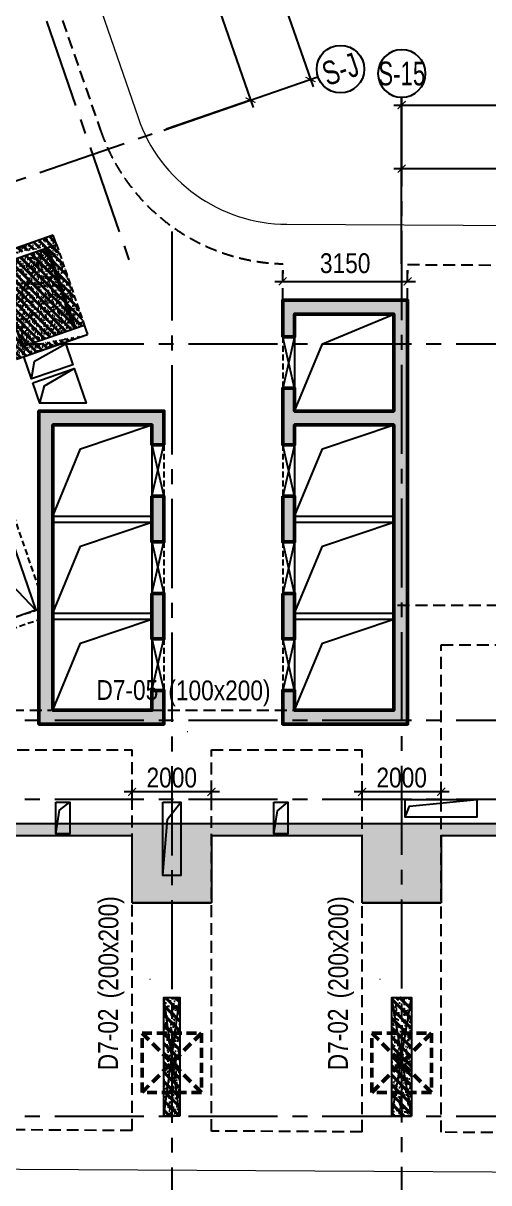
# Model space of a CAD drawing. Header units: millimetres. Extents: x -340714 to 2967022, y -655653 to 62.
# Drawn here: x 1763320 to 1775068, y -337006 to -307735 of the extents above; entities that cross this region are included whole.
import ezdxf
from ezdxf.enums import TextEntityAlignment as Align

# ---------------------------------------------------------------- set-up
doc = ezdxf.new("R2010")
doc.units = ezdxf.units.MM
doc.header["$LTSCALE"] = 100
doc.header["$PDMODE"] = 32
doc.header["$PDSIZE"] = 2.5
for name, pattern in [('CENTER2', [1.125, 0.75, -0.125, 0.125, -0.125]), ('DASHED', [4.5, 3, -1.5]), ('HIDDEN', [0.375, 0.25, -0.125])]:
    doc.linetypes.add(name, pattern=pattern)
for name, color, linetype in [('ccu11-Khuat', 9, 'DASHED'), ('ccu11-Manh', 8, 'Continuous'), ('ccu11-Thay', 7, 'Continuous'), ('ccu12-Manh', 8, 'Continuous'), ('ccu12-Text', 31, 'Continuous'), ('ccu12-Truc', 13, 'CENTER2'), ('KC2-DIM', 251, 'Continuous'), ('KT-Dim', 8, 'Continuous'), ('KT-Hatch', 251, 'Continuous'), ('ST_MBDV Cot vach 220805$0$AUDIT_I_220805193045-5', 6, 'Continuous'), ('xref.asix of  podium$0$xref.asix of  podium$0$Xref_ST_MBDV Cot vach 30.7.2022$0$KT-Net cot vach', 6, 'Continuous'), ('Xref_ST_MBDV Cot vach 30.7.2022$0$KT-Net cot vach', 6, 'Continuous'), ('Xref_ST_MBDV Cot vach 30.7.2022|Xref_ST_MBDV Cot vach 30.7.2022|Xref_ST_MBDV Cot vach 30.7.2022|Xref_ST_MBDV Cot vach 30.7.2022|A-GRID-SYM', 50, 'Continuous')]:
    doc.layers.add(name, color=color, linetype=linetype)
for name, color, linetype, lineweight in [('ccu12-Tencaukien', 9, 'Continuous', 15), ('KT-Net cot vach', 6, 'Continuous', 50), ('ST_MBDV Cot vach 220805$0$Xref_ST_MBDV Cot vach 30.7.2022$0$KT-Net cot vach', 6, 'Continuous', 50), ('TNG hungdh1', 3, 'Continuous', 13)]:
    doc.layers.add(name, color=color, linetype=linetype, lineweight=lineweight)
doc.styles.add('Arial Narrow', font='ARIALN.TTF')
doc.styles.add('HBA-Text', font='GOTHIC.TTF')
doc.dimstyles.new('ccu12-200', dxfattribs={"dimscale": 200, "dimtxt": 2.5, "dimasz": 1, "dimexe": 1, "dimexo": 2, "dimgap": 1, "dimtad": 1, "dimdec": 0, "dimrnd": 5, "dimdsep": 46, "dimtxsty": 'Arial Narrow', "dimblk": 'ARCHTICK', "dimcen": -1, "dimdle": 1, "dimclrd": 256, "dimclre": 256, "dimclrt": 3, "dimadec": 0, "dimazin": 2, "dimtfac": 0.1, "dimtdec": 0, "dimtmove": 0, "dimatfit": 1, "dimldrblk": 'ARCHTICK', "dimfxl": 1, "dimtvp": 0.833333, "dimtolj": 1, "dimtzin": 12, "dimarcsym": 0})
doc.dimstyles.new('CCU_1-300', dxfattribs={"dimscale": 200, "dimtxt": 2.5, "dimasz": 1, "dimexe": 1, "dimexo": 2, "dimgap": 0.5, "dimtad": 1, "dimdec": 0, "dimrnd": 5, "dimdsep": 46, "dimtxsty": 'Arial Narrow', "dimblk": 'ARCHTICK', "dimcen": -1, "dimdle": 1, "dimclrd": 256, "dimclre": 256, "dimclrt": 3, "dimadec": 0, "dimazin": 2, "dimtfac": 0.1, "dimtdec": 0, "dimtix": 1, "dimtmove": 2, "dimatfit": 1, "dimfxl": 1, "dimtvp": 0.833333, "dimtolj": 1, "dimtzin": 12, "dimarcsym": 0})

# ---------------------------------------------------------------- blocks, each defined once
blk = doc.blocks.new('_ARCHTICK')
at = {"color": 0, "linetype": 'ByBlock', "const_width": 0.15}
blk.add_lwpolyline([(-0.5, -0.5), (0.5, 0.5)], dxfattribs=at)
blk = doc.blocks.new('*D1054')
at = {"layer": 'Defpoints', "color": 0, "transparency": 16777216}
for p in [(373326, -61952, 0), (377787, -66548), (375218, -67435, 0)]:
    blk.add_point(p, dxfattribs=at)
at = {"layer": 'KT-Dim', "lineweight": -2, "transparency": 16777216}
for p, q in [((375829, -60876), (377853, -66737)), ((373704, -61822), (376084, -61000)), ((375596, -67304), (377976, -66483))]:
    blk.add_line(p, q, dxfattribs=at)
at = {"layer": 'KT-Dim', "lineweight": -2, "transparency": 16777216, "xscale": 200, "yscale": 200, "zscale": 200}
for p, rotation in [((375894, -61065), 109.0471074728855), ((377787, -66548), 289.0471074728856)]:
    blk.add_blockref('_ARCHTICK', p, dxfattribs=dict(at, rotation=rotation))
at = {"layer": 'KT-Dim', "color": 3, "transparency": 16777216, "insert": (377271, -63658), "char_height": 500, "attachment_point": 5, "rotation": 289.0471, "style": 'Arial Narrow'}
blk.add_mtext('\\A1;5800', dxfattribs=at)
blk = doc.blocks.new('GRID-SYM-flat-91')
at = {"layer": 'Xref_ST_MBDV Cot vach 30.7.2022|Xref_ST_MBDV Cot vach 30.7.2022|Xref_ST_MBDV Cot vach 30.7.2022|Xref_ST_MBDV Cot vach 30.7.2022|A-GRID-SYM'}
blk.add_circle((0, 0, 0), 900, dxfattribs=at)
at = {"layer": 'Xref_ST_MBDV Cot vach 30.7.2022|Xref_ST_MBDV Cot vach 30.7.2022|Xref_ST_MBDV Cot vach 30.7.2022|Xref_ST_MBDV Cot vach 30.7.2022|A-GRID-SYM', "style": 'HBA-Text'}
blk.add_attdef('GRID', text='', height=900, rotation=19.0471, dxfattribs=at).set_placement((0, 0, 0), align=Align.MIDDLE_CENTER)
blk = doc.blocks.new('*D1030')
at = {"layer": 'Defpoints', "color": 0, "transparency": 16777216}
for p in [(366647, -37704, 0), (379300, -66026), (376730, -66913, 0)]:
    blk.add_point(p, dxfattribs=at)
at = {"layer": 'KT-Dim', "lineweight": -2, "transparency": 16777216}
for p, q in [((367025, -37574), (369405, -36752)), ((369150, -36628), (379365, -66215)), ((377108, -66782), (379489, -65960))]:
    blk.add_line(p, q, dxfattribs=at)
at = {"layer": 'KT-Dim', "lineweight": -2, "transparency": 16777216, "xscale": 200, "yscale": 200, "zscale": 200}
for p, rotation in [((369216, -36817), 109.0471074728855), ((379300, -66026), 289.0471074728856)]:
    blk.add_blockref('_ARCHTICK', p, dxfattribs=dict(at, rotation=rotation))
at = {"layer": 'KT-Dim', "color": 3, "transparency": 16777216, "insert": (374688, -51273), "char_height": 500, "attachment_point": 5, "rotation": 289.0471, "style": 'Arial Narrow'}
blk.add_mtext('\\A1;30900', dxfattribs=at)
blk = doc.blocks.new('*D1032')
at = {"layer": 'Defpoints', "color": 0, "transparency": 16777216}
for p in [(390299, -68275), (381599, -71082, 0), (390299, -71118, 0)]:
    blk.add_point(p, dxfattribs=at)
at = {"layer": 'KT-Dim', "lineweight": -2, "transparency": 16777216}
for p, q in [((381599, -70682), (381599, -68075)), ((390299, -70718), (390299, -68075)), ((381399, -68275), (390499, -68275))]:
    blk.add_line(p, q, dxfattribs=at)
at = {"layer": 'KT-Dim', "lineweight": -2, "transparency": 16777216, "xscale": 200, "yscale": 200, "zscale": 200, "rotation": 180}
blk.add_blockref('_ARCHTICK', (381599, -68275), dxfattribs=at)
at = {"layer": 'KT-Dim', "lineweight": -2, "transparency": 16777216, "xscale": 200, "yscale": 200, "zscale": 200}
blk.add_blockref('_ARCHTICK', (390299, -68275), dxfattribs=at)
at = {"layer": 'KT-Dim', "color": 3, "transparency": 16777216, "insert": (385949, -67819), "char_height": 500, "attachment_point": 5, "style": 'Arial Narrow'}
blk.add_mtext('\\A1;8700', dxfattribs=at)
blk = doc.blocks.new('*D1036')
at = {"layer": 'Defpoints', "color": 0, "transparency": 16777216}
for p in [(409199, -66675), (381599, -70845), (409199, -70845)]:
    blk.add_point(p, dxfattribs=at)
at = {"layer": 'KT-Dim', "lineweight": -2, "transparency": 16777216}
for p, q in [((381399, -66675), (409399, -66675)), ((381599, -70445), (381599, -66475)), ((409199, -70445), (409199, -66475))]:
    blk.add_line(p, q, dxfattribs=at)
at = {"layer": 'KT-Dim', "lineweight": -2, "transparency": 16777216, "xscale": 200, "yscale": 200, "zscale": 200, "rotation": 180}
blk.add_blockref('_ARCHTICK', (381599, -66675), dxfattribs=at)
at = {"layer": 'KT-Dim', "lineweight": -2, "transparency": 16777216, "xscale": 200, "yscale": 200, "zscale": 200}
blk.add_blockref('_ARCHTICK', (409199, -66675), dxfattribs=at)
at = {"layer": 'KT-Dim', "color": 3, "transparency": 16777216, "insert": (395399, -66219), "char_height": 500, "attachment_point": 5, "style": 'Arial Narrow'}
blk.add_mtext('\\A1;27600', dxfattribs=at)
blk = doc.blocks.new('GRID-SYM-flat-73')
at = {"layer": 'Xref_ST_MBDV Cot vach 30.7.2022|Xref_ST_MBDV Cot vach 30.7.2022|Xref_ST_MBDV Cot vach 30.7.2022|Xref_ST_MBDV Cot vach 30.7.2022|A-GRID-SYM'}
blk.add_circle((0, 0, 0), 900, dxfattribs=at)
at = {"layer": 'Xref_ST_MBDV Cot vach 30.7.2022|Xref_ST_MBDV Cot vach 30.7.2022|Xref_ST_MBDV Cot vach 30.7.2022|Xref_ST_MBDV Cot vach 30.7.2022|A-GRID-SYM', "style": 'HBA-Text'}
blk.add_attdef('GRID', text='', height=900, rotation=359.6303, dxfattribs=at).set_placement((0, 0, 0), align=Align.MIDDLE_CENTER)
blk = doc.blocks.new('*U653')
h = blk.add_hatch()
h.set_pattern_fill('VATLIEU04', color=250, scale=40, style=0, pattern_type=2)
h.set_pattern_definition([(50, (-550, 3050), (286.904, -25.101), [30, -330]), (355, (-550, 3050), (-55.5, 300.877), [24, -264]), (100.451, (-526.1, 3047.9), (231.404, 275.776), [25.496, -280.457]), (46.184, (-550, 3130), (426.896, -66.208), [45, -495]), (96.636, (-514.43, 3124.5), (373.865, 389.647), [38.244, -420.685]), (351.184, (-550, 3130), (373.865, 389.65), [36, -396]), (21, (-510, 3110), (238.763, -161.048), [30, -330]), (326, (-510, 3110), (97.326, 290.06), [24, -264]), (71.451, (-490.1, 3096.58), (336.09, 129.012), [25.496, -280.457]), (37.5, (-550, 3050), (4.864, 133.1575), [0, -260.8, 0, -268, 0, -265]), (7.5, (-550, 3050), (105.228, 157.7647), [0, -152.8, 0, -254.8, 0, -101]), (327.5, (-639.2, 3050), (213.529, -9.022), [0, -100, 0, -312, 0, -414]), (317.5, (-679.2, 3050), (233.274, 40.042), [0, -130, 0, -207.2, 0, -294]), (45, (-550, 3050), (-120.208, 120.208), []), (45, (-550, 3099), (-120.208, 120.208), [])])
h.paths.add_polyline_path([(-475, -475), (-75, -475), (-75, 2525), (-475, 2525)])
at = {"color": 6, "ltscale": 0.25}
blk.add_lwpolyline([(-475, -475), (-75, -475), (-75, 2525), (-475, 2525)], close=True, dxfattribs=at)
at = {"layer": 'Defpoints', "linetype": 'ByBlock', "ltscale": 30}
for p, q in [((-75, -475), (-475, 2525)), ((-475, -475), (-75, 2525))]:
    blk.add_line(p, q, dxfattribs=at)
blk = doc.blocks.new('*U650')
h = blk.add_hatch()
h.set_pattern_fill('VATLIEU04', color=250, scale=40, style=0, pattern_type=2)
h.set_pattern_definition([(50, (-450, 3050), (286.904, -25.101), [30, -330]), (355, (-450, 3050), (-55.5, 300.877), [24, -264]), (100.451, (-426.1, 3047.9), (231.404, 275.776), [25.496, -280.457]), (46.184, (-450, 3130), (426.896, -66.208), [45, -495]), (96.636, (-414.43, 3124.5), (373.865, 389.647), [38.244, -420.685]), (351.184, (-450, 3130), (373.865, 389.65), [36, -396]), (21, (-410, 3110), (238.763, -161.048), [30, -330]), (326, (-410, 3110), (97.326, 290.06), [24, -264]), (71.451, (-390.1, 3096.58), (336.09, 129.012), [25.496, -280.457]), (37.5, (-450, 3050), (4.864, 133.1575), [0, -260.8, 0, -268, 0, -265]), (7.5, (-450, 3050), (105.228, 157.7647), [0, -152.8, 0, -254.8, 0, -101]), (327.5, (-539.2, 3050), (213.529, -9.022), [0, -100, 0, -312, 0, -414]), (317.5, (-579.2, 3050), (233.274, 40.042), [0, -130, 0, -207.2, 0, -294]), (45, (-450, 3050), (-120.208, 120.208), []), (45, (-450, 3099), (-120.208, 120.208), [])])
h.paths.add_polyline_path([(-475, -475), (25, -475), (25, 2525), (-475, 2525)])
at = {"color": 6, "ltscale": 0.25}
blk.add_lwpolyline([(-475, -475), (25, -475), (25, 2525), (-475, 2525)], close=True, dxfattribs=at)
at = {"layer": 'Defpoints', "linetype": 'ByBlock', "ltscale": 30}
for p, q in [((25, -475), (-475, 2525)), ((-475, -475), (25, 2525))]:
    blk.add_line(p, q, dxfattribs=at)
blk = doc.blocks.new('MBCOTVACH-T7-PN')
at = {"layer": 'ST_MBDV Cot vach 220805$0$AUDIT_I_220805193045-5', "linetype": 'ByBlock', "xscale": -1, "rotation": 359.9999999999985}
for name, p in [('*U653', (66562, -34101, 0)), ('*U650', (72412, -34101, 0))]:
    blk.add_blockref(name, p, dxfattribs=at)
blk = doc.blocks.new('*U707')
at = {"layer": 'ccu12-Tencaukien', "color": 8, "ltscale": 10000}
blk.add_line((361, -155), (354, -155), dxfattribs=at)
at = {"layer": 'ccu12-Text', "color": 2, "style": 'Arial Narrow', "width": 0.8}
blk.add_attdef('SH', text='', height=300, dxfattribs=at).set_placement((276, 6), align=Align.BOTTOM_RIGHT)
at = {"layer": 'ccu12-Text', "color": 31, "style": 'Arial Narrow', "width": 0.8}
for tag, p in [('(', (508, -75)), ('KT', (633, -75)), (')', (963, -75))]:
    blk.add_attdef(tag, text='', height=250, dxfattribs=at).set_placement(p, align=Align.BOTTOM_LEFT)
blk = doc.blocks.new('*U708')
at = {"layer": 'ccu12-Tencaukien', "color": 8, "ltscale": 10000}
blk.add_line((361, -155), (354, -155), dxfattribs=at)
at = {"layer": 'ccu12-Text', "color": 2, "style": 'Arial Narrow', "width": 0.8}
blk.add_attdef('SH', text='', height=300, dxfattribs=at).set_placement((276, 6), align=Align.BOTTOM_RIGHT)
at = {"layer": 'ccu12-Text', "color": 31, "style": 'Arial Narrow', "width": 0.8}
for tag, p in [('(', (508, -75)), ('KT', (633, -75)), (')', (963, -75))]:
    blk.add_attdef(tag, text='', height=250, dxfattribs=at).set_placement(p, align=Align.BOTTOM_LEFT)
blk = doc.blocks.new('*U711')
at = {"layer": 'ccu12-Tencaukien', "color": 8, "ltscale": 10000}
blk.add_line((361, -155), (354, -155), dxfattribs=at)
at = {"layer": 'ccu12-Text', "color": 2, "style": 'Arial Narrow', "width": 0.8}
blk.add_attdef('SH', text='', height=300, dxfattribs=at).set_placement((276, 6), align=Align.BOTTOM_RIGHT)
at = {"layer": 'ccu12-Text', "color": 31, "style": 'Arial Narrow', "width": 0.8}
for tag, p in [('(', (508, -75)), ('KT', (633, -75)), (')', (963, -75))]:
    blk.add_attdef(tag, text='', height=250, dxfattribs=at).set_placement(p, align=Align.BOTTOM_LEFT)
blk = doc.blocks.new('MBKC-T7-PN-1')
at = {"layer": 'ccu11-Khuat', "ltscale": 0.5}
for p, q in [((63486.8, -21253.3), (61640.2, -15904.7)), ((58873.7, -23366.1), (63486.8, -21773.4)), ((58955.3, -23602.4), (63486.8, -22037.9))]:
    blk.add_line(p, q, dxfattribs=at)
at = {"layer": 'ccu11-Khuat', "color": 4}
for p, q in [((72535.2, -21676.6), (80336.8, -21676.6)), ((73636.8, -34981.8), (73636.8, -22676.6)), ((73636.8, -22676.6), (80336.8, -22676.6)), ((59205.4, -24326.6), (63786.8, -24326.6)), ((66286.8, -24326.6), (69986.8, -24326.6)), ((62036.8, -25326.6), (65836.8, -25326.6)), ((65836.8, -34937.6), (65836.8, -25326.6)), ((67836.8, -25326.6), (71636.8, -25326.6)), ((67836.8, -34948.9), (67836.8, -25326.6)), ((71636.8, -34970.5), (71636.8, -25326.6)), ((65836.8, -34937.6), (62036.8, -34916)), ((71636.8, -34970.5), (67836.8, -34948.9)), ((80336.8, -35019.9), (73636.8, -34981.8))]:
    blk.add_line(p, q, dxfattribs=at)
blk.add_lwpolyline([(53913.1, -8997.9), (63637.4, -5640.2), (65040.6, -9695.8, 0.3125945), (69636.8, -13059.2, 0.3125945)], format="xyb", dxfattribs=at)
for points in [[(69636.8, -13976.6), (69636.8, -13059.2)], [(72786.8, -13078.1), (80336.8, -13120.9)], [(72786.8, -13976.6), (72786.8, -13078.1)], [(65836.8, -34937.6), (62036.8, -34916)], [(71636.8, -34970.5), (67836.8, -34948.9)]]:
    blk.add_lwpolyline(points, dxfattribs=at)
at = {"layer": 'ccu11-Thay'}
blk.add_lwpolyline([(60764.2, -22713.4), (58757.2, -16900.1), (61403.9, -15986.3), (63410.9, -21799.6)], close=True, dxfattribs=at)
at = {"layer": 'ccu12-Manh', "ltscale": 0.5}
blk.add_lwpolyline([(58757.2, -16900.1), (63410.9, -21799.6)], dxfattribs=at)
at = {"layer": 'TNG hungdh1'}
blk.add_lwpolyline([(30192.5, 12092.8, -0.1171193), (42412.4, 13531.4), (57798.8, 9101.6, -0.2840118), (60755, 5748.6), (65985.7, -9368.9, 0.3181295), (69743.1, -12060.8), (99390.1, -12228.7, -0.3265251), (102151.5, -14244.6), (105660.6, -29755.3, -0.4508632), (101746.7, -36141.3), (55535.1, -35879.2, -0.3332431), (50103.5, -32276.3), (45597.8, -19255.7, 0.3734654), (30668.6, -13100.8), (11293.4, -19805.5), (11293.4, -19805.5, -0.3703336), (6440.8, -17879.2), (-1057, -3542.9, -0.4584761), (1179.4, 2090.9), (30192.5, 12092.8)], format="xyb", dxfattribs=at)
blk = doc.blocks.new('*D794')
at = {"layer": 'Defpoints', "color": 0, "transparency": 16777216}
for p in [(1771869, -327137), (1771869, -327735), (1773869, -327735)]:
    blk.add_point(p, dxfattribs=at)
at = {"layer": 'KC2-DIM', "lineweight": -2, "transparency": 16777216}
for p, q in [((1771869, -327335), (1771869, -326937)), ((1773869, -327335), (1773869, -326937)), ((1774069, -327137), (1771669, -327137))]:
    blk.add_line(p, q, dxfattribs=at)
at = {"layer": 'KC2-DIM', "lineweight": -2, "transparency": 16777216, "xscale": 200, "yscale": 200, "zscale": 200, "rotation": 180}
blk.add_blockref('_ARCHTICK', (1771869, -327137), dxfattribs=at)
at = {"layer": 'KC2-DIM', "lineweight": -2, "transparency": 16777216, "xscale": 200, "yscale": 200, "zscale": 200}
blk.add_blockref('_ARCHTICK', (1773869, -327137), dxfattribs=at)
at = {"layer": 'KC2-DIM', "color": 3, "transparency": 16777216, "insert": (1772869, -326781), "char_height": 500, "attachment_point": 5, "style": 'Arial Narrow'}
blk.add_mtext('\\A1;2000', dxfattribs=at)
blk = doc.blocks.new('*D795')
at = {"layer": 'Defpoints', "color": 0, "transparency": 16777216}
for p in [(1766069, -327137), (1766069, -327735), (1768069, -327735)]:
    blk.add_point(p, dxfattribs=at)
at = {"layer": 'KC2-DIM', "lineweight": -2, "transparency": 16777216}
for p, q in [((1766069, -327335), (1766069, -326937)), ((1768069, -327335), (1768069, -326937)), ((1768269, -327137), (1765869, -327137))]:
    blk.add_line(p, q, dxfattribs=at)
at = {"layer": 'KC2-DIM', "lineweight": -2, "transparency": 16777216, "xscale": 200, "yscale": 200, "zscale": 200, "rotation": 180}
blk.add_blockref('_ARCHTICK', (1766069, -327137), dxfattribs=at)
at = {"layer": 'KC2-DIM', "lineweight": -2, "transparency": 16777216, "xscale": 200, "yscale": 200, "zscale": 200}
blk.add_blockref('_ARCHTICK', (1768069, -327137), dxfattribs=at)
at = {"layer": 'KC2-DIM', "color": 3, "transparency": 16777216, "insert": (1767069, -326781), "char_height": 500, "attachment_point": 5, "style": 'Arial Narrow'}
blk.add_mtext('\\A1;2000', dxfattribs=at)
blk = doc.blocks.new('LOI-B2-T1-PN')
at = {"layer": 'KT-Hatch'}
h = blk.add_hatch(dxfattribs=at)
h.set_pattern_fill('BTCT', color=256, scale=30)
h.set_pattern_definition([(50, (106559.85, -42147.03), (215.17805, -18.82564), [22.5, -247.5]), (355, (106559.85, -42147.03), (-41.6254, 225.6576), [18, -198]), (100.4514, (106577.79, -42148.6), (173.5528, 206.8319), [19.1221, -210.3426]), (46.1842, (106559.85, -42087.03), (320.1723, -49.6557), [33.75, -371.25]), (96.6356, (106586.54, -42091.17), (280.3988, 292.2354), [28.683, -315.514]), (351.1842, (106559.85, -42087.03), (280.3986, 292.2356), [27, -297]), (21, (106589.85, -42102.03), (179.0721, -120.78567), [22.5, -247.5]), (326, (106589.85, -42102.03), (72.9946, 217.545), [18, -198]), (71.4514, (106604.78, -42112.1), (252.0668, 96.75915), [19.1221, -210.3426]), (37.5, (106559.854, -42147.03), (3.64796, 99.86816), [0, -195.6, 0, -201, 0, -198.75]), (7.5, (106559.85, -42147.03), (78.92086, 118.32351), [0, -114.6, 0, -191.1, 0, -75.75]), (327.5, (106492.954, -42147.03), (160.14673, -6.76646), [0, -75, 0, -234, 0, -310.5]), (317.5, (106462.95, -42147.03), (174.95585, 30.0315), [0, -97.5, 0, -155.4, 0, -220.5]), (45, (106559.85, -42147.03), (-79.54951, 79.54951), []), (45, (106612.89, -42147.03), (-79.54951, 79.54951), [])])
h.paths.add_polyline_path([(69637, -22527), (69937, -22527), (69937, -21377), (69637, -21377)], flags=17)
h.paths.add_polyline_path([(69937, -18927), (69637, -18927), (69637, -20077), (69937, -20077)], flags=17)
h.paths.add_polyline_path([(69637, -17627), (69937, -17627), (69937, -17127), (72437, -17127), (72437, -24327), (69937, -24327), (69937, -23827), (69637, -23827), (69637, -24677), (72787, -24677), (72787, -13977), (69637, -13977), (69637, -14902), (69937, -14902), (69937, -14327), (72437, -14327), (72437, -16777), (69937, -16777), (69937, -16202), (69637, -16202)])
h.paths.add_polyline_path([(66337, -24327), (63837, -24327), (63837, -17127), (66337, -17127), (66337, -17627), (66637, -17627), (66637, -16777), (63487, -16777), (63487, -24677), (66637, -24677), (66637, -23827), (66337, -23827)])
h.paths.add_polyline_path([(66337, -22527), (66637, -22527), (66637, -21377), (66337, -21377)], flags=17)
h.paths.add_polyline_path([(66337, -20077), (66637, -20077), (66637, -18927), (66337, -18927)], flags=17)
at = {"ltscale": 0.5}
for points in [[(63837, -19427), (66337, -19427)], [(63837, -19577), (66337, -19577)], [(69937, -19427), (72437, -19427)], [(69937, -19577), (72437, -19577)], [(63837, -21877), (66337, -21877)], [(69937, -21877), (72437, -21877)], [(63837, -22027), (66337, -22027)], [(69937, -22027), (72437, -22027)]]:
    blk.add_lwpolyline(points, dxfattribs=at)
at = {"layer": 'ccu11-Khuat', "color": 6, "ltscale": 0.5}
for points in [[(69637, -14902), (69637, -16202)], [(66637, -17627), (66637, -18927)], [(69637, -17627), (69637, -18927)], [(66637, -20077), (66637, -21377)], [(69637, -20077), (69637, -21377)], [(66637, -22527), (66637, -23827)], [(69637, -22527), (69637, -23827)]]:
    blk.add_lwpolyline(points, dxfattribs=at)
at = {"layer": 'ccu11-Thay', "color": 6, "ltscale": 0.5}
for points in [[(69937, -14902), (69937, -16202)], [(66337, -17627), (66337, -18927)], [(69937, -17627), (69937, -18927)], [(66337, -20077), (66337, -21377)], [(69937, -20077), (69937, -21377)], [(66337, -22527), (66337, -23827)], [(69937, -22527), (69937, -23827)]]:
    blk.add_lwpolyline(points, dxfattribs=at)
at = {"layer": 'ccu12-Manh', "ltscale": 0.5}
for points in [[(69937, -16777), (70637, -15083), (72437, -14327)], [(63837, -19427), (64537, -17733), (66337, -17127)], [(69937, -19427), (70637, -17733), (72437, -17127)], [(63837, -21877), (64537, -20183), (66337, -19577)], [(69937, -21877), (70637, -20183), (72437, -19577)], [(63837, -24327), (64537, -22633), (66337, -22027)], [(69937, -24327), (70637, -22633), (72437, -22027)]]:
    blk.add_lwpolyline(points, dxfattribs=at)
at = {"layer": 'KC2-DIM', "ltscale": 0.5}
for points in [[(69937, -14902), (69637, -16202)], [(69937, -16202), (69637, -14902)], [(66337, -17627), (66637, -18927)], [(66337, -18927), (66637, -17627)], [(69937, -17627), (69637, -18927)], [(69937, -18927), (69637, -17627)], [(66337, -20077), (66637, -21377)], [(66337, -21377), (66637, -20077)], [(69937, -20077), (69637, -21377)], [(69937, -21377), (69637, -20077)], [(66337, -22527), (66637, -23827)], [(66337, -23827), (66637, -22527)], [(69937, -22527), (69637, -23827)], [(69937, -23827), (69637, -22527)]]:
    blk.add_lwpolyline(points, dxfattribs=at)
at = {"layer": 'ST_MBDV Cot vach 220805$0$Xref_ST_MBDV Cot vach 30.7.2022$0$KT-Net cot vach'}
for points in [[(69637, -14902), (69637, -13977), (72787, -13977), (72787, -24677), (69637, -24677), (69637, -23827), (69937, -23827), (69937, -24327), (72437, -24327), (72437, -17127), (69937, -17127), (69937, -17627), (69637, -17627), (69637, -16202), (69937, -16202), (69937, -16777), (72437, -16777), (72437, -14327), (69937, -14327), (69937, -14902)], [(66637, -17627), (66637, -16777), (63487, -16777), (63487, -24677), (66637, -24677), (66637, -23827), (66337, -23827), (66337, -24327), (63837, -24327), (63837, -17127), (66337, -17127), (66337, -17627)], [(69637, -18927), (69937, -18927), (69937, -20077), (69637, -20077)], [(69637, -21377), (69937, -21377), (69937, -22527), (69637, -22527)]]:
    blk.add_lwpolyline(points, close=True, dxfattribs=at)
at = {"layer": 'ST_MBDV Cot vach 220805$0$Xref_ST_MBDV Cot vach 30.7.2022$0$KT-Net cot vach', "color": 6}
for points in [[(66337, -18927), (66637, -18927), (66637, -20077), (66337, -20077)], [(66337, -21377), (66637, -21377), (66637, -22527), (66337, -22527)]]:
    blk.add_lwpolyline(points, close=True, dxfattribs=at)
blk = doc.blocks.new('LOIPHU-T7-TMAI-PN')
at = {"layer": 'xref.asix of  podium$0$xref.asix of  podium$0$Xref_ST_MBDV Cot vach 30.7.2022$0$KT-Net cot vach'}
h = blk.add_hatch(dxfattribs=at)
h.set_pattern_fill('1BETONG2-BOP', color=250, scale=30, style=0, pattern_type=2)
h.set_pattern_definition([(50, (116462.5, -202415.6), (215.17805, -18.82564), [22.5, -247.5]), (355, (116462.5, -202415.6), (-41.6254, 225.65764), [18, -198]), (100.4514, (116480.44, -202417.17), (173.55281, 206.83186), [19.12206, -210.34263]), (46.1842, (116462.5, -202355.6), (320.1723, -49.6557), [33.75, -371.25]), (96.6356, (116489.2, -202359.74), (280.3988, 292.23536), [28.6831, -315.5139]), (351.1842, (116462.5, -202355.6), (280.3986, 292.2356), [27, -297]), (21, (116492.5, -202370.6), (179.07212, -120.78567), [22.5, -247.5]), (226, (116492.5, -202370.6), (201.56464, -109.66194), [18, -198]), (71.4514, (116507.43, -202380.66), (252.06679, 96.75915), [19.12206, -210.34263]), (67.5, (116462.505, -202415.6), (-46.774855, 88.312339), [0, -195.6, 0, -201, 0, -198.75]), (4.5, (116462.5, -202415.6), (85.005277, 114.030957), [0, -114.6, 0, -191.1, 0, -75.75]), (327.5, (116395.605, -202415.6), (160.14673, -6.766462), [0, -75, 0, -234, 0, -310.5]), (317.5, (116365.6, -202415.6), (174.95585, 30.031495), [0, -97.5, 0, -155.4, 0, -220.5]), (315, (116462.5, -202415.6), (90.156115, 90.156115), []), (315, (116462.5, -202378.85), (90.156115, 90.156115), [])])
edge = h.paths.add_edge_path()
edge.add_line((361, 4437), (-1435, 3817))
edge.add_line((442, 4201), (-1117, 3663))
edge.add_line((-570, 1312), (-1437, 3822))
edge.add_line((-416, 1630), (-1117, 3663))
edge.add_line((-570, 1312), (1225, 1933))
edge.add_line((-416, 1630), (1144, 2169))
edge.add_line((1144, 2169), (1225, 1933))
edge.add_line((442, 4201), (361, 4437))
at = {"layer": 'Xref_ST_MBDV Cot vach 30.7.2022$0$KT-Net cot vach'}
h = blk.add_hatch(dxfattribs=at)
h.set_pattern_fill('1BETONG2-BOP', color=250, scale=30, style=0, pattern_type=2)
h.set_pattern_definition([(50, (116462.5, -202415.6), (215.17805, -18.82564), [22.5, -247.5]), (355, (116462.5, -202415.6), (-41.6254, 225.65764), [18, -198]), (100.4514, (116480.44, -202417.17), (173.55281, 206.83186), [19.12206, -210.34263]), (46.1842, (116462.5, -202355.6), (320.1723, -49.6557), [33.75, -371.25]), (96.6356, (116489.2, -202359.74), (280.3988, 292.23536), [28.6831, -315.5139]), (351.1842, (116462.5, -202355.6), (280.3986, 292.2356), [27, -297]), (21, (116492.5, -202370.6), (179.07212, -120.78567), [22.5, -247.5]), (226, (116492.5, -202370.6), (201.56464, -109.66194), [18, -198]), (71.4514, (116507.43, -202380.66), (252.06679, 96.75915), [19.12206, -210.34263]), (67.5, (116462.505, -202415.6), (-46.774855, 88.312339), [0, -195.6, 0, -201, 0, -198.75]), (4.5, (116462.5, -202415.6), (85.005277, 114.030957), [0, -114.6, 0, -191.1, 0, -75.75]), (327.5, (116395.605, -202415.6), (160.14673, -6.766462), [0, -75, 0, -234, 0, -310.5]), (317.5, (116365.6, -202415.6), (174.95585, 30.031495), [0, -97.5, 0, -155.4, 0, -220.5]), (315, (116462.5, -202415.6), (90.156115, 90.156115), []), (315, (116462.5, -202378.85), (90.156115, 90.156115), [])])
edge = h.paths.add_edge_path()
edge.add_line((361, 4437), (-1435, 3817))
edge.add_line((442, 4201), (-1117, 3663))
edge.add_line((-570, 1312), (-1437, 3822))
edge.add_line((-416, 1630), (-1117, 3663))
edge.add_line((-570, 1312), (1225, 1933))
edge.add_line((-416, 1630), (1144, 2169))
edge.add_line((1144, 2169), (1225, 1933))
edge.add_line((442, 4201), (361, 4437))
at = {"layer": 'ccu11-Khuat', "ltscale": 0.5, "elevation": 0}
blk.add_lwpolyline([(-416, 1630), (-416, 3047), (206, 4120)], dxfattribs=at)
at = {"layer": 'ccu11-Khuat', "color": 6, "ltscale": 0.5, "elevation": 0}
blk.add_lwpolyline([(442, 4201), (1144, 2169)], dxfattribs=at)
at = {"layer": 'ST_MBDV Cot vach 220805$0$Xref_ST_MBDV Cot vach 30.7.2022$0$KT-Net cot vach', "color": 6, "elevation": 0}
blk.add_lwpolyline([(206, 4120), (908, 2087)], dxfattribs=at)
at = {"layer": 'xref.asix of  podium$0$xref.asix of  podium$0$Xref_ST_MBDV Cot vach 30.7.2022$0$KT-Net cot vach'}
for p, q in [((361, 4437, 0), (-1435, 3817, 0)), ((442, 4201, 0), (361, 4437, 0)), ((-1117, 3663, 0), (442, 4201, 0)), ((-570, 1312, 0), (-1437, 3822, 0)), ((-416, 1630, 0), (-1117, 3663, 0)), ((-416, 1630, 0), (1144, 2169, 0)), ((1144, 2169, 0), (1225, 1933, 0)), ((-570, 1312, 0), (1225, 1933, 0))]:
    blk.add_line(p, q, dxfattribs=at)
at = {"layer": 'Xref_ST_MBDV Cot vach 30.7.2022$0$KT-Net cot vach'}
for p, q in [((361, 4437, 0), (-1435, 3817, 0)), ((442, 4201, 0), (361, 4437, 0)), ((442, 4201, 0), (361, 4437, 0)), ((-1117, 3663, 0), (442, 4201, 0)), ((-570, 1312, 0), (-1437, 3822, 0)), ((-416, 1630, 0), (-1117, 3663, 0)), ((-416, 1630, 0), (1144, 2169, 0)), ((1144, 2169, 0), (1225, 1933, 0)), ((1144, 2169, 0), (1225, 1933, 0)), ((-570, 1312, 0), (1225, 1933, 0))]:
    blk.add_line(p, q, dxfattribs=at)
blk = doc.blocks.new('*U1064')
at = {"color": 6, "linetype": 'HIDDEN', "ltscale": 10}
for p, q in [((1025, -1025), (-475, 475)), ((1025, 475), (-475, -1025))]:
    blk.add_line(p, q, dxfattribs=at)
blk.add_lwpolyline([(-475, 475), (1025, 475), (1025, -1025), (-475, -1025)], close=True, dxfattribs=at)
blk = doc.blocks.new('MBDV-COTVACH-T7-PN')
at = {"layer": 'KT-Net cot vach'}
for p in [(66562, -32952, 0), (72362, -32952, 0)]:
    blk.add_blockref('*U1064', p, dxfattribs=at)
blk = doc.blocks.new('*D1066')
at = {"layer": 'Defpoints', "color": 0, "ltscale": 0.5, "transparency": 16777216}
for p in [(1769869, -314370), (1773019, -314252), (1773019, -314370)]:
    blk.add_point(p, dxfattribs=at)
at = {"layer": 'KC2-DIM', "lineweight": -2, "ltscale": 0.5, "transparency": 16777216}
for p, q in [((1769869, -313970), (1769869, -314052)), ((1773019, -313970), (1773019, -314052)), ((1769669, -314252), (1773219, -314252))]:
    blk.add_line(p, q, dxfattribs=at)
at = {"layer": 'KC2-DIM', "lineweight": -2, "ltscale": 0.5, "transparency": 16777216, "xscale": 200, "yscale": 200, "zscale": 200, "rotation": 180}
blk.add_blockref('_ARCHTICK', (1769869, -314252), dxfattribs=at)
at = {"layer": 'KC2-DIM', "lineweight": -2, "ltscale": 0.5, "transparency": 16777216, "xscale": 200, "yscale": 200, "zscale": 200}
blk.add_blockref('_ARCHTICK', (1773019, -314252), dxfattribs=at)
at = {"layer": 'KC2-DIM', "color": 3, "ltscale": 0.5, "transparency": 16777216, "insert": (1771444, -313796), "char_height": 500, "attachment_point": 5, "style": 'Arial Narrow', "bg_fill": 3, "box_fill_scale": 1.1, "bg_fill_color": 256, "bg_fill_true_color": 13158600, "bg_fill_transparency": 0}
blk.add_mtext('\\A1;3150', dxfattribs=at)
blk = doc.blocks.new('LM-T8-MAI-PN')
at = {"layer": 'ccu11-Manh', "color": 1}
for points in [[(63301, -15966), (63372, -15520), (64158, -15077)], [(63512, -16577), (63622, -16139), (64374, -15702)], [(72722, -27027), (72833, -26751), (74537, -26577)], [(63912, -27447), (64005, -26853), (64262, -26647)], [(66612, -28497), (66733, -27077), (67062, -26647)], [(69412, -27447), (69506, -26863), (69762, -26647)]]:
    blk.add_lwpolyline(points, dxfattribs=at)
at = {"layer": 'ccu11-Thay', "color": 1}
for points in [[(63105, -15399), (64145, -15040), (64341, -15607), (63301, -15966), (63105, -15399)], [(63334, -16061), (64374, -15702), (64676, -16577), (63512, -16577), (63334, -16061)], [(72722, -26577), (74537, -26577), (74537, -27027), (72722, -27027), (72722, -26577)], [(66612, -26647), (67062, -26647), (67062, -28497), (66612, -28497), (66612, -26647)], [(69412, -26647), (69762, -26647), (69762, -27447), (69412, -27447), (69412, -26647)]]:
    blk.add_lwpolyline(points, dxfattribs=at)
blk.add_lwpolyline([(63912, -26647), (64262, -26647), (64262, -27447), (63912, -27447)], close=True, dxfattribs=at)
blk = doc.blocks.new('Grid-ST-flat-3')
at = {"layer": 'ccu12-Truc', "ltscale": 30}
for p, q in [((361622.2, -32650.9), (374729.9, -70616.8)), ((377787.3, -66547.8), (314639.5, -88349.4)), ((381599.4, -66474.8), (381599.4, -104409.6)), ((375799.4, -69862.9), (375799.4, -104409.6)), ((366096.2, -72696.3), (425824, -72696.3)), ((366096.2, -82196.3), (425824, -82196.3)), ((366096.2, -84196.3), (425824, -84196.3)), ((366096.2, -92196.3), (425824, -92196.3))]:
    blk.add_line(p, q, dxfattribs=at)
at = {"layer": 'KT-Dim'}
ref = blk.add_blockref('GRID-SYM-flat-91', (380055.9, -65764.6, 0), dxfattribs=dict(at, xscale=0.6666666666666666, yscale=0.6666666666666666, zscale=0.6666666666666666))
ref.add_attrib('GRID', 'S-J', dxfattribs={"layer": 'Xref_ST_MBDV Cot vach 30.7.2022|Xref_ST_MBDV Cot vach 30.7.2022|Xref_ST_MBDV Cot vach 30.7.2022|Xref_ST_MBDV Cot vach 30.7.2022|A-GRID-SYM', "height": 600, "rotation": 19, "style": 'HBA-Text', "width": 0.75}).set_placement((380055.9, -65764.6, 0), align=Align.MIDDLE_CENTER)
ref = blk.add_blockref('GRID-SYM-flat-73', (381602.8, -65874.8, 0), dxfattribs=dict(at, xscale=-0.6666666666666665, yscale=0.6666666666666665, zscale=0.6666666666666665, rotation=179.6748020054017))
ref.add_attrib('GRID', 'S-15', dxfattribs={"layer": 'Xref_ST_MBDV Cot vach 30.7.2022|Xref_ST_MBDV Cot vach 30.7.2022|Xref_ST_MBDV Cot vach 30.7.2022|Xref_ST_MBDV Cot vach 30.7.2022|A-GRID-SYM', "height": 600, "style": 'HBA-Text', "width": 0.7}).set_placement((381602.8, -65874.8, 0), align=Align.MIDDLE_CENTER)
for base, p1, p2, picture, middle in [((379299.7, -66025.7, 0), (366646.9, -37704.3), (376730.3, -66912.7, 0), '*D1030', (374688, -51272.9, 0)), ((377787.3, -66547.8, 0), (373325.8, -61952.2), (375217.9, -67434.9, 0), '*D1054', (377271.3, -63658, 0))]:
    dim = blk.add_linear_dim(base=base, p1=p1, p2=p2, angle=109.04711, dimstyle='ccu12-200', dxfattribs=at)
    dim.commit()
    dim.dimension.update_dxf_attribs({"geometry": picture, "text_midpoint": middle})
for base, p1, p2, picture, middle in [((409199.4, -66674.8), (381599.4, -70845.4), (409199.4, -70845.4), '*D1036', (395399.4, -66219.5)), ((390299.4, -68274.8, 0), (381599.4, -71082.4), (390299.4, -71118), '*D1032', (385949.4, -67819.5, 0))]:
    dim = blk.add_linear_dim(base=base, p1=p1, p2=p2, dimstyle='ccu12-200', dxfattribs=at)
    dim.commit()
    dim.dimension.update_dxf_attribs({"geometry": picture, "text_midpoint": middle})

msp = doc.modelspace()

# ---------------------------------------------------------------- hatches: boundary and pattern name
at = {"layer": 'Defpoints'}
h = msp.add_hatch(dxfattribs=at)
h.set_pattern_fill('BETONG', color=252, scale=30, pattern_type=2)
h.set_pattern_definition([(0, (314518.62, -519902.14), (0, 155.884573), [3.75, -86.25]), (0, (314518.62, -519895.65), (0, 155.884573), [3.75, -86.25]), (120, (314518.62, -519902.14), (-135, -77.942286), [3.75, -86.25]), (120, (314524.25, -519898.9), (-135, -77.942286), [3.75, -86.25]), (0, (314563.62, -519824.2), (0, 155.884573), [3.75, -86.25]), (0, (314563.62, -519817.7), (0, 155.884573), [3.75, -86.25]), (120, (314563.62, -519824.2), (-135, -77.942286), [3.75, -86.25]), (120, (314569.25, -519820.95), (-135, -77.942286), [3.75, -86.25]), (60, (314522.37, -519902.14), (-135, 77.942286), [3.75, -86.25]), (60, (314516.75, -519898.9), (-135, 77.942286), [3.75, -86.25]), (60, (314567.37, -519980.08), (-135, 77.942286), [3.75, -86.25]), (60, (314561.75, -519976.84), (-135, 77.942286), [3.75, -86.25]), (45, (314518.624, -519902.14), (-31.8198052, 31.8198052), []), (50, (314518.62, -519902.14), (215.178055, -18.82564), [22.5, -247.5]), (355, (314518.62, -519902.14), (-41.6254, 225.65764), [18, -198]), (100.4514, (314536.56, -519903.71), (173.552815, 206.831863), [19.122057, -210.342634]), (46.1842, (314518.62, -519842.14), (320.172315, -49.655704), [33.75, -371.25]), (96.6356, (314545.3, -519846.28), (280.39881, 292.23536), [28.683086, -315.5139]), (351.1842, (314518.62, -519842.14), (280.39858, 292.23558), [27, -297]), (21, (314548.62, -519857.14), (179.072116, -120.785667), [22.5, -247.5]), (326, (314548.62, -519857.14), (72.9946, 217.545014), [18, -198]), (71.4514, (314563.55, -519867.2), (252.06679, 96.75915), [19.122057, -210.342634]), (37.5, (314518.624, -519902.14), (3.6479566, 99.868156), [0, -195.6, 0, -201, 0, -198.75]), (7.5, (314518.62, -519902.14), (78.920861, 118.3235136), [0, -114.6, 0, -191.1, 0, -75.75]), (327.5, (314451.724, -519902.14), (160.146731, -6.7664615), [0, -75, 0, -234, 0, -310.5]), (317.5, (314421.72, -519902.14), (174.955851, 30.031495), [0, -97.5, 0, -155.4, 0, -220.5])])
h.paths.add_polyline_path([(1782568.5, -328239.1), (1789268.5, -328239.1), (1789268.5, -329939.1), (1791268.5, -329939.1), (1791268.5, -328239.1), (1795568.5, -328239.1), (1795568.5, -329939.1), (1796568.5, -329939.1), (1796568.5, -328239.1), (1801368.5, -328239.1), (1801368.5, -329939.1), (1802368.5, -329939.1), (1802368.5, -328239.1), (1803107.1, -328239.1), (1803107.1, -328119.1), (1803047.1, -328119.1), (1803167.1, -328059.1), (1803107.1, -328059.1), (1803107.1, -327939.1), (1759321.3, -327939.1), (1759321.3, -328059.1), (1759381.3, -328059.1), (1759261.3, -328119.1), (1759321.3, -328119.1), (1759321.3, -328239.1), (1760268.5, -328239.1), (1760268.5, -329939.1), (1762268.5, -329939.1), (1762268.5, -328239.1), (1766068.5, -328239.1), (1766068.5, -329939.1), (1768068.5, -329939.1), (1768068.5, -328239.1), (1771868.5, -328239.1), (1771868.5, -329939.1), (1773868.5, -329939.1), (1773868.5, -328239.1), (1780568.5, -328239.1), (1780568.5, -329939.1), (1782568.5, -329939.1)])

# ---------------------------------------------------------------- linework, layer by layer
for p, q in [((1766068.5, -327939.1), (1768068.5, -327939.1)), ((1771868.5, -327939.1), (1773868.5, -327939.1)), ((1766068.5, -329939.1), (1766068.5, -328239.1)), ((1768068.5, -328239.1), (1768068.5, -329939.1)), ((1771868.5, -329939.1), (1771868.5, -328239.1)), ((1773868.5, -328239.1), (1773868.5, -329939.1)), ((1768068.5, -329939.1), (1766068.5, -329939.1)), ((1773868.5, -329939.1), (1771868.5, -329939.1))]:
    msp.add_line(p, q, dxfattribs=at)
at = {"layer": 'Defpoints', "color": 252}
for points in [[(1759321.3, -327939.1), (1803107.1, -327939.1)], [(1768068.5, -328239.1), (1771868.5, -328239.1)]]:
    msp.add_lwpolyline(points, dxfattribs=at)
at = {"layer": 'Defpoints'}
for points in [[(1762268.5, -328239.1), (1766068.5, -328239.1)], [(1773868.5, -328239.1), (1780568.5, -328239.1)], [(1766068.5, -329939.1), (1768068.5, -329939.1)], [(1771868.5, -329939.1), (1773868.5, -329939.1)]]:
    msp.add_lwpolyline(points, dxfattribs=at)

# ---------------------------------------------------------------- block references
for name, p in [('Grid-ST-flat-3', (1391269.1, -243129.8)), ('LOI-B2-T1-PN', (1700231.7, -300749.5))]:
    msp.add_blockref(name, p)
at = {"layer": 'ccu11-Thay'}
msp.add_blockref('MBDV-COTVACH-T7-PN', (1700231.7, -300749.5), dxfattribs=at)
at = {"layer": 'ccu12-Tencaukien', "extrusion": (4.38813e-07, -9.79924e-07, 1)}
ref = msp.add_blockref('*U711', (1766956, -325132.7, -0.1), dxfattribs=dict(at, xscale=1.815893337873057, yscale=1.815893337873057, zscale=1.815893337873057, rotation=339.5369337795831))
ref.add_attrib('KT', '(100x200)', dxfattribs={"color": 31, "extrusion": (4.38813e-07, -9.79924e-07, 1), "height": 500, "rotation": 0, "style": 'Arial Narrow'}).set_placement((1766981.9, -324976.3, 1.1), align=Align.BOTTOM_LEFT)
ref.add_attrib('SH', 'D7-05', dxfattribs={"color": 2, "extrusion": (4.38813e-07, -9.79924e-07, 1), "height": 500, "rotation": 0, "style": 'Arial Narrow'}).set_placement((1766727, -324967.4, 1.1), align=Align.BOTTOM_RIGHT)
at = {"layer": 'ccu12-Tencaukien', "extrusion": (9.79924e-07, 4.38813e-07, 1)}
ref = msp.add_blockref('*U708', (1766026.5, -332376.9, -0.2), dxfattribs=dict(at, xscale=1.815893337873055, yscale=1.815893337873055, zscale=1.815893337873055, rotation=69.53693371444342))
ref.add_attrib('KT', '(200x200)', dxfattribs={"color": 31, "extrusion": (9.79924e-07, 4.38813e-07, 1), "height": 500, "rotation": 90, "style": 'Arial Narrow'}).set_placement((1765870, -332351, 1.6), align=Align.BOTTOM_LEFT)
ref.add_attrib('SH', 'D7-02', dxfattribs={"color": 2, "extrusion": (9.79924e-07, 4.38813e-07, 1), "height": 500, "rotation": 90, "style": 'Arial Narrow'}).set_placement((1765861.2, -332605.9, 1.6), align=Align.BOTTOM_RIGHT)
ref = msp.add_blockref('*U707', (1771826.5, -332376.9, -0.2), dxfattribs=dict(at, xscale=1.815893337873055, yscale=1.815893337873055, zscale=1.815893337873055, rotation=69.53693371444342))
ref.add_attrib('KT', '(200x200)', dxfattribs={"color": 31, "extrusion": (9.79924e-07, 4.38813e-07, 1), "height": 500, "rotation": 90, "style": 'Arial Narrow'}).set_placement((1771670, -332351, 1.6), align=Align.BOTTOM_LEFT)
ref.add_attrib('SH', 'D7-02', dxfattribs={"color": 2, "extrusion": (9.79924e-07, 4.38813e-07, 1), "height": 500, "rotation": 90, "style": 'Arial Narrow'}).set_placement((1771661.2, -332605.9, 1.6), align=Align.BOTTOM_RIGHT)
at = {"layer": 'Defpoints', "color": 252}
msp.add_blockref('MBKC-T7-PN-1', (1700231.7, -300749.5), dxfattribs=at)
at = {"layer": 'KC2-DIM'}
for name, p in [('MBCOTVACH-T7-PN', (1700231.7, -300749.5)), ('LOIPHU-T7-TMAI-PN', (1763718.5, -317526.1))]:
    msp.add_blockref(name, p, dxfattribs=at)

# ---------------------------------------------------------------- dimensions: what is measured, and where the dimension line sits
for base, p1, p2, picture, middle in [((1766068.5, -327136.8), (1768068.5, -327734.9), (1766068.5, -327734.9), '*D795', (1767068.5, -326781.5)), ((1771868.5, -327136.8), (1773868.5, -327734.9), (1771868.5, -327734.9), '*D794', (1772868.5, -326781.5))]:
    dim = msp.add_linear_dim(base=base, p1=p1, p2=p2, dimstyle='CCU_1-300', dxfattribs=at)
    dim.commit()
    dim.dimension.update_dxf_attribs({"geometry": picture, "text_midpoint": middle})

# ---------------------------------------------------------------- next in the draw order: dimensions: what is measured, and where the dimension line sits
at = {"layer": 'KC2-DIM', "color": 252, "ltscale": 0.5}
dim = msp.add_linear_dim(base=(1773018.5, -314251.6), p1=(1769868.5, -314369.9), p2=(1773018.5, -314369.9), dimstyle='ccu12-200', override={"dimfxl": 150, "dimtfill": 1}, dxfattribs=at)
dim.commit()
dim.dimension.update_dxf_attribs({"geometry": '*D1066', "text_midpoint": (1771443.5, -313796.3)})

# ---------------------------------------------------------------- next in the draw order: block references
at = {"layer": 'Defpoints', "color": 1}
msp.add_blockref('LM-T8-MAI-PN', (1700231.7, -300749.5), dxfattribs=at)

doc.saveas('drawing.dxf')
